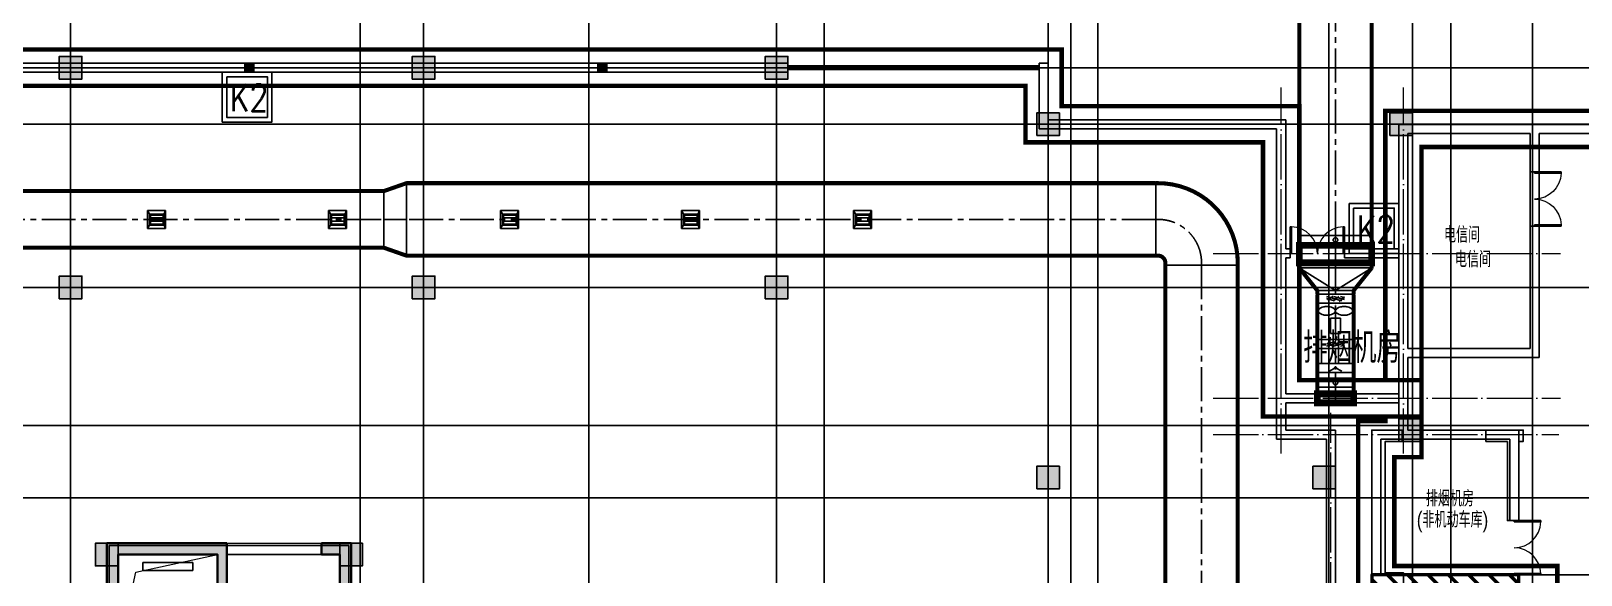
# Model space of a CAD drawing. Extents: x 369444 to 684549, y -549309 to 575337.
# Drawn here: x 544050 to 578299, y 223457 to 235466 of the extents above; entities that cross this region are included whole.
import ezdxf

# ---------------------------------------------------------------- set-up
doc = ezdxf.new("R2010")
doc.units = 0
doc.header["$LTSCALE"] = 1000
doc.header["$MEASUREMENT"] = 0
for name, pattern in [('CENTER2', [1.125, 0.75, -0.125, 0.125, -0.125]), ('DASH', [0.35, 0.25, -0.1]), ('DOTE', [2.42, 2, -0.2, 0.02, -0.2])]:
    doc.linetypes.add(name, pattern=pattern)
for name, color, linetype in [('COLUMN', 9, 'Continuous'), ('DOTE', 1, 'Continuous'), ('DUCT-排烟中心线', 5, 'CENTER2'), ('DUCT-排烟法兰', 4, 'Continuous'), ('DUCT-排烟管', 2, 'Continuous'), ('DUCT-排烟管端线', 4, 'Continuous'), ('DUCT-排烟阀门', 7, 'Continuous'), ('EVTR', 2, 'Continuous'), ('PKPM_WPJ', 7, 'Continuous'), ('WALL', 9, 'Continuous'), ('WINDOW', 4, 'Continuous'), ('主楼', 117, 'Continuous'), ('图层2', 7, 'Continuous'), ('填充', 8, 'Continuous'), ('房间名称', 72, 'Continuous'), ('构造柱', 6, 'Continuous'), ('砼墙', 151, 'Continuous'), ('车库集水坑', 60, 'Continuous'), ('防火分区线', 7, 'Continuous'), ('颜洞口', 1, 'Continuous'), ('风管标注', 3, 'Continuous')]:
    doc.layers.add(name, color=color, linetype=linetype)
for name, color, linetype, lineweight in [('DOTE2', 122, 'DOTE', 9), ('TEXT', 7, 'Continuous', 13), ('洞口边线', 9, 'Continuous', 18), ('门虚线', 2, 'Continuous', 18)]:
    doc.layers.add(name, color=color, linetype=linetype, lineweight=lineweight)
doc.layers.add('FH-全面积', color=1, linetype='Continuous', lineweight=50, plot=False)
doc.styles.add('_HZTXT', font='txt.shx', dxfattribs={"width": 0.8, "bigfont": 'HZTXT.shx'})
doc.styles.add('HNSJY', font='hnsjy-07.shx', dxfattribs={"width": 0.8, "bigfont": 'hnsjy-hz.shx'})

# ---------------------------------------------------------------- blocks, each defined once
blk = doc.blocks.new('A$C47E9097D')
at = {"layer": '构造柱'}
for points in [[(168450, -235749), (168250, -235749), (168250, -235949), (168450, -235949)], [(176250, -235749), (176050, -235749), (176050, -235949), (176250, -235949)]]:
    blk.add_hatch(color=256, dxfattribs=at).paths.add_polyline_path(points)
for points in [[(168250, -235749), (168450, -235749), (168450, -235949), (168250, -235949)], [(176050, -235749), (176250, -235749), (176250, -235949), (176050, -235949)]]:
    blk.add_lwpolyline(points, close=True, dxfattribs=at)
blk = doc.blocks.new('561h56dgfghf')
at = {"layer": '填充'}
h = blk.add_hatch(color=0, dxfattribs=at)
h.dxf.hatch_style = 1
h.paths.add_polyline_path([(-2797395, 482826), (-2794745, 482826), (-2794745, 482576), (-2794745, 480176), (-2795345, 480176), (-2795345, 480376), (-2794945, 480376), (-2794945, 482576), (-2797145, 482576), (-2797145, 480376), (-2796745, 480376), (-2796745, 480176), (-2797395, 480176)])
h = blk.add_hatch(color=0, dxfattribs=at)
h.dxf.hatch_style = 1
h.paths.add_polyline_path([(-2792245, 482576), (-2792647, 482576), (-2792647, 482826), (-2791995, 482826), (-2791995, 479176), (-2792245, 479176)])
at = {"layer": '砼墙', "color": 0, "lineweight": 35, "ltscale": 1}
for points in [[(-2797395, 482826), (-2794745, 482826), (-2794745, 482576), (-2794745, 480176), (-2795345, 480176), (-2795345, 480376), (-2794945, 480376), (-2794945, 482576), (-2797145, 482576), (-2797145, 480376), (-2796745, 480376), (-2796745, 480176), (-2797395, 480176)], [(-2792245, 482576), (-2792647, 482576), (-2792647, 482826), (-2791995, 482826), (-2791995, 479176), (-2792245, 479176)]]:
    blk.add_lwpolyline(points, close=True, dxfattribs=at)
blk = doc.blocks.new('A$C3B385720')
at = {"layer": '填充'}
h = blk.add_hatch(color=256, dxfattribs=at)
h.dxf.hatch_style = 1
h.paths.add_polyline_path([(15500, -550), (15500, -300), (15500, -50), (15000, -50), (15000, -550), (15250, -550)])
h = blk.add_hatch(color=256, dxfattribs=at)
h.dxf.hatch_style = 1
h.paths.add_polyline_path([(20900, -550), (20900, -50), (20400, -50), (20400, -300), (20400, -550), (20650, -550)])
at = {"layer": '主楼', "color": 6}
for points in [[(15500, -550), (15500, -300), (15500, -50), (15000, -50), (15000, -550), (15250, -550)], [(20900, -550), (20900, -50), (20400, -50), (20400, -300), (20400, -550), (20650, -550)]]:
    blk.add_lwpolyline(points, close=True, dxfattribs=at)
blk = doc.blocks.new('$DorLib2D$00000213')
at = {"color": 0, "linetype": 'DASH', "const_width": 0.02}
blk.add_lwpolyline([(0.5, 0), (-0.5, 0)], dxfattribs=at)
blk = doc.blocks.new('$DorLib2D$00000002')
for p, q in [((-0.5, 0), (-0.5, 0.4875)), ((-0.475, 0.4875), (-0.5, 0.4875)), ((-0.475, 0), (-0.475, 0.4875)), ((0.475, 0), (0.475, 0.4875)), ((0.475, 0.4875), (0.5, 0.4875)), ((0.5, 0), (0.5, 0.4875)), ((-0.5, 0), (-0.475, 0)), ((0.5, 0), (0.475, 0))]:
    blk.add_line(p, q)
at = {"lineweight": 13}
for centre, start, end in [((-0.4875, 0), 0, 88.53072), ((0.4875, 0), 91.46928, 180)]:
    blk.add_arc(centre, 0.4875, start, end, dxfattribs=at)
blk = doc.blocks.new('column500')
h = blk.add_hatch(color=0)
h.dxf.hatch_style = 1
h.paths.add_polyline_path([(-216381, -381440), (-215881, -381440), (-215881, -380940), (-216381, -380940)])
at = {"color": 0}
blk.add_lwpolyline([(-216381, -381440), (-215881, -381440), (-215881, -380940), (-216381, -380940)], close=True, dxfattribs=at)
blk = doc.blocks.new('N-风管')
at = {"color": 0}
for p, q in [((38489382581.045311, 3905325980.36868, 2600), (38489382629.045311, 3905325891.479791, 2600)), ((38489382981.045311, 3905325980.36868, 2600), (38489382581.045311, 3905325980.36868, 2600)), ((38489382581.045311, 3905325980.36868, 2600), (38489382581.045311, 3905325580.36868, 2600)), ((38489382941.045311, 3905325817.405717, 2600), (38489382629.045311, 3905325817.405717, 2600)), ((38489382941.045311, 3905325891.479791, 2600), (38489382981.045311, 3905325980.36868, 2600)), ((38489382981.045311, 3905325580.36868, 2600), (38489382981.045311, 3905325980.36868, 2600)), ((38489386581.045311, 3905325980.36868, 2600), (38489386629.045311, 3905325891.479791, 2600)), ((38489386981.045311, 3905325980.36868, 2600), (38489386581.045311, 3905325980.36868, 2600)), ((38489386581.045311, 3905325980.36868, 2600), (38489386581.045311, 3905325580.36868, 2600)), ((38489386941.045311, 3905325817.405717, 2600), (38489386629.045311, 3905325817.405717, 2600)), ((38489386941.045311, 3905325891.479791, 2600), (38489386981.045311, 3905325980.36868, 2600)), ((38489386981.045311, 3905325580.36868, 2600), (38489386981.045311, 3905325980.36868, 2600)), ((38489390381.045311, 3905325980.36868, 2600), (38489390429.045311, 3905325891.479791, 2600)), ((38489390781.045311, 3905325980.36868, 2600), (38489390381.045311, 3905325980.36868, 2600)), ((38489390381.045311, 3905325980.36868, 2600), (38489390381.045311, 3905325580.36868, 2600)), ((38489390741.045311, 3905325817.405717, 2600), (38489390429.045311, 3905325817.405717, 2600)), ((38489390741.045311, 3905325891.479791, 2600), (38489390781.045311, 3905325980.36868, 2600)), ((38489390781.045311, 3905325580.36868, 2600), (38489390781.045311, 3905325980.36868, 2600)), ((38489394381.045311, 3905325980.36868, 2600), (38489394429.045311, 3905325891.479791, 2600)), ((38489394781.045311, 3905325980.36868, 2600), (38489394381.045311, 3905325980.36868, 2600)), ((38489394381.045311, 3905325980.36868, 2600), (38489394381.045311, 3905325580.36868, 2600)), ((38489394741.045311, 3905325817.405717, 2600), (38489394429.045311, 3905325817.405717, 2600)), ((38489394741.045311, 3905325891.479791, 2600), (38489394781.045311, 3905325980.36868, 2600)), ((38489394781.045311, 3905325580.36868, 2600), (38489394781.045311, 3905325980.36868, 2600)), ((38489398181.045311, 3905325980.36868, 2600), (38489398229.045311, 3905325891.479791, 2600)), ((38489398581.045311, 3905325980.36868, 2600), (38489398181.045311, 3905325980.36868, 2600)), ((38489398181.045311, 3905325980.36868, 2600), (38489398181.045311, 3905325580.36868, 2600)), ((38489398541.045311, 3905325817.405717, 2600), (38489398229.045311, 3905325817.405717, 2600)), ((38489398541.045311, 3905325891.479791, 2600), (38489398581.045311, 3905325980.36868, 2600)), ((38489398581.045311, 3905325580.36868, 2600), (38489398581.045311, 3905325980.36868, 2600)), ((38489382581.045311, 3905325580.36868, 2600), (38489382629.045311, 3905325669.257569, 2600)), ((38489382941.045311, 3905325743.331643, 2600), (38489382629.045311, 3905325743.331643, 2600)), ((38489382981.045311, 3905325580.36868, 2600), (38489382941.045311, 3905325669.257569, 2600)), ((38489386581.045311, 3905325580.36868, 2600), (38489386629.045311, 3905325669.257569, 2600)), ((38489386941.045311, 3905325743.331643, 2600), (38489386629.045311, 3905325743.331643, 2600)), ((38489386981.045311, 3905325580.36868, 2600), (38489386941.045311, 3905325669.257569, 2600)), ((38489390381.045311, 3905325580.36868, 2600), (38489390429.045311, 3905325669.257569, 2600)), ((38489390741.045311, 3905325743.331643, 2600), (38489390429.045311, 3905325743.331643, 2600)), ((38489390781.045311, 3905325580.36868, 2600), (38489390741.045311, 3905325669.257569, 2600)), ((38489394381.045311, 3905325580.36868, 2600), (38489394429.045311, 3905325669.257569, 2600)), ((38489394741.045311, 3905325743.331643, 2600), (38489394429.045311, 3905325743.331643, 2600)), ((38489394781.045311, 3905325580.36868, 2600), (38489394741.045311, 3905325669.257569, 2600)), ((38489398181.045311, 3905325580.36868, 2600), (38489398229.045311, 3905325669.257569, 2600)), ((38489398541.045311, 3905325743.331643, 2600), (38489398229.045311, 3905325743.331643, 2600)), ((38489398581.045311, 3905325580.36868, 2600), (38489398541.045311, 3905325669.257569, 2600)), ((38489408430.671593, 3905323929.918392, 3000.000008), (38489408430.671593, 3905323129.918392, 3000.000008)), ((38489409230.671593, 3905323929.918392, 3000.000008), (38489408430.671593, 3905323929.918392, 3000.000008)), ((38489408830.671593, 3905323600.282568, 3000.000008), (38489408830.671593, 3905323760.714075, 3000.000008)), ((38489409230.671593, 3905323129.918392, 3000.000008), (38489409230.671593, 3905323929.918392, 3000.000008)), ((38489408722.927841, 3905323600.282568, 3000.000008), (38489408722.927841, 3905323258.334385, 3000.000008)), ((38489408938.415337, 3905323600.282568, 3000.000008), (38489408722.927841, 3905323600.282568, 3000.000008)), ((38489408938.415337, 3905323258.334385, 3000.000008), (38489408938.415337, 3905323600.282568, 3000.000008)), ((38489408430.671593, 3905323129.918392, 3000.000008), (38489409230.671593, 3905323129.918392, 3000.000008)), ((38489408722.927841, 3905323258.334385, 3000.000008), (38489408938.415337, 3905323258.334385, 3000.000008))]:
    blk.add_line(p, q, dxfattribs=at)
at = {"color": 0, "lineweight": 40}
for p, q in [((38489382629.045311, 3905325891.479791, 2600), (38489382629.045311, 3905325669.257569, 2600)), ((38489382629.045311, 3905325891.479791, 2600), (38489382941.045311, 3905325891.479791, 2600)), ((38489382941.045311, 3905325669.257569, 2600), (38489382941.045311, 3905325891.479791, 2600)), ((38489386629.045311, 3905325891.479791, 2600), (38489386629.045311, 3905325669.257569, 2600)), ((38489386629.045311, 3905325891.479791, 2600), (38489386941.045311, 3905325891.479791, 2600)), ((38489386941.045311, 3905325669.257569, 2600), (38489386941.045311, 3905325891.479791, 2600)), ((38489390429.045311, 3905325891.479791, 2600), (38489390429.045311, 3905325669.257569, 2600)), ((38489390429.045311, 3905325891.479791, 2600), (38489390741.045311, 3905325891.479791, 2600)), ((38489390741.045311, 3905325669.257569, 2600), (38489390741.045311, 3905325891.479791, 2600)), ((38489394429.045311, 3905325891.479791, 2600), (38489394429.045311, 3905325669.257569, 2600)), ((38489394429.045311, 3905325891.479791, 2600), (38489394741.045311, 3905325891.479791, 2600)), ((38489394741.045311, 3905325669.257569, 2600), (38489394741.045311, 3905325891.479791, 2600)), ((38489398229.045311, 3905325891.479791, 2600), (38489398229.045311, 3905325669.257569, 2600)), ((38489398229.045311, 3905325891.479791, 2600), (38489398541.045311, 3905325891.479791, 2600)), ((38489398541.045311, 3905325669.257569, 2600), (38489398541.045311, 3905325891.479791, 2600)), ((38489382629.045311, 3905325669.257569, 2600), (38489382941.045311, 3905325669.257569, 2600)), ((38489386629.045311, 3905325669.257569, 2600), (38489386941.045311, 3905325669.257569, 2600)), ((38489390429.045311, 3905325669.257569, 2600), (38489390741.045311, 3905325669.257569, 2600)), ((38489394429.045311, 3905325669.257569, 2600), (38489394741.045311, 3905325669.257569, 2600)), ((38489398229.045311, 3905325669.257569, 2600), (38489398541.045311, 3905325669.257569, 2600))]:
    blk.add_line(p, q, dxfattribs=at)
at = {"color": 0, "linetype": 'Continuous'}
for p, q in [((38489382981.045311, 3905325580.36868, 2600), (38489382581.045311, 3905325580.36868, 2600)), ((38489386981.045311, 3905325580.36868, 2600), (38489386581.045311, 3905325580.36868, 2600)), ((38489390781.045311, 3905325580.36868, 2600), (38489390381.045311, 3905325580.36868, 2600)), ((38489394781.045311, 3905325580.36868, 2600), (38489394381.045311, 3905325580.36868, 2600)), ((38489398581.045311, 3905325580.36868, 2600), (38489398181.045311, 3905325580.36868, 2600))]:
    blk.add_line(p, q, dxfattribs=at)
at = {"color": 0}
for centre, major_axis, ratio, start_param, end_param in [((38489408502.286148, 3905323760.714075, 3000.000008), (-47.771673, 20.173988), 0.9999999667, -0.2842753741, 0.3995817051), ((38489408502.286148, 3905323760.714075, 3000.000008), (50.145075, 13.213402), 0.999999968, 2.8839457445, 3.5678028155), ((38489408567.689331, 3905323707.406506, 3000.000008), (-103.797526, 88.234787), 0.9999998646, -0.3960780331, 0.0206755078), ((38489408567.689331, 3905323814.021645, 3000.000008), (98.876179, 93.716623), 0.9999998411, 3.0668351413, 3.4835886948), ((38489408611.31881, 3905323621.555447, 3000.000008), (-72.911688, 220.807289), 0.9999996892, -0.1114584501, 0.1512533243), ((38489408640.053192, 3905323485.052105, 3000.000008), (-10.42252, 371.882687), 0.9999999191, -0.0280190341, 0.1794550407), ((38489408640.053192, 3905323485.052105, 3000.000008), (-371.160887, 25.396662), 0.9999998827, 4.5732333702, 4.7807074245), ((38489408668.787582, 3905323621.555447, 3000.000008), (-217.804069, 81.445655), 0.9999996747, 4.600044291, 4.8627559003), ((38489408712.417053, 3905323707.406506, 3000.000008), (-102.717209, 89.490141), 0.9999998291, 4.5421396072, 4.9588929783), ((38489408712.417053, 3905323814.021645, 3000.000008), (99.639258, 92.904939), 0.9999998553, 4.4321378431, 4.8488912267), ((38489408777.820236, 3905323760.714075, 3000.000008), (7.468083, 51.316176), 0.999999932, -1.4262801091, -0.7424229821), ((38489408777.820236, 3905323760.714075, 3000.000008), (-4.752596, 51.638502), 0.9999999384, 3.9367545198, 4.6206116387), ((38489408883.522942, 3905323760.714075, 3000.000008), (-7.468083, 51.316176), 0.999999932, 0.742422983, 1.42628011), ((38489408883.522942, 3905323760.714075, 3000.000008), (4.752596, 51.638502), 0.9999999384, 1.6625736693, 2.3464307882), ((38489408948.926132, 3905323707.406506, 3000.000008), (102.717208, 89.490141), 0.9999998291, 1.3242923283, 1.7410456994), ((38489408948.926132, 3905323814.021645, 3000.000008), (-99.639258, 92.904939), 0.9999998553, 1.4342940806, 1.8510474643), ((38489408992.555603, 3905323621.555447, 3000.000008), (217.804069, 81.445655), 0.9999996747, 1.4204294068, 1.6831410161), ((38489409021.289993, 3905323485.052105, 3000.000008), (371.160887, 25.396662), 0.9999998827, 1.502477883, 1.7099519372), ((38489409021.289993, 3905323485.052105, 3000.000008), (10.422521, 371.882687), 0.9999999191, -0.1794550402, 0.0280190345), ((38489409050.024384, 3905323621.555447, 3000.000008), (72.911688, 220.807289), 0.9999996892, -0.1512533241, 0.1114584502), ((38489409093.653847, 3905323707.406506, 3000.000008), (103.797526, 88.234787), 0.9999998646, -0.0206755088, 0.3960780322), ((38489409093.653847, 3905323814.021645, 3000.000008), (-98.876179, 93.716623), 0.9999998411, 2.7995966126, 3.2163501662), ((38489409159.057037, 3905323760.714075, 3000.000008), (47.771673, 20.173988), 0.9999999667, -0.3995817056, 0.2842753735), ((38489409159.057037, 3905323760.714075, 3000.000008), (-50.145075, 13.213402), 0.999999968, 2.7153824924, 3.3992395635), ((38489408611.31881, 3905323899.872703, 3000.000008), (75.910463, 219.794392), 0.9999996309, 3.0039512987, 3.2666630878), ((38489408640.053192, 3905324036.376046, 3000.000008), (10.422521, 371.882687), 0.9999999191, 2.9621376134, 3.1696116881), ((38489408640.053192, 3905324036.376046, 3000.000008), (371.160887, 25.396662), 0.9999998827, 4.6440705366, 4.8515445908), ((38489408668.787582, 3905323899.872703, 3000.000008), (218.632186, 79.195759), 0.9999997334, 4.5723322481, 4.8350438722), ((38489408992.555603, 3905323899.872703, 3000.000008), (-218.632186, 79.195759), 0.9999997334, 1.4481414351, 1.7108530592), ((38489409021.289993, 3905324036.376046, 3000.000008), (-371.160887, 25.396662), 0.9999998827, 1.4316407166, 1.6391147709), ((38489409021.289993, 3905324036.376046, 3000.000008), (-10.42252, 371.882687), 0.9999999191, 3.1135736195, 3.3210476943), ((38489409050.024384, 3905323899.872703, 3000.000008), (-75.910463, 219.794392), 0.9999996309, 3.0165222196, 3.2792340087)]:
    blk.add_ellipse(centre, major_axis=major_axis, ratio=ratio, start_param=start_param, end_param=end_param, dxfattribs=at)
for p in [(38489408830.671593, 3905323929.918392, 3000.000008), (38489408830.671593, 3905323129.918392, 3000.000008)]:
    blk.add_point(p, dxfattribs=at)
at = {"layer": 'DUCT-排烟中心线', "color": 0}
for p, q in [((38489408830.671593, 3905325426.735081), (38489408830.392723, 3905340805.268896)), ((38489376867.368797, 3905325780.36868), (38489387802.366913, 3905325780.368667)), ((38489388302.566902, 3905325780.36868), (38489387802.566902, 3905325780.368667)), ((38489404861.027252, 3905325780.368939), (38489388302.766907, 3905325780.36868)), ((38489404911.127251, 3905325780.368933), (38489404861.127251, 3905325780.368932)), ((38489408830.671593, 3905324708.848047), (38489408830.671593, 3905325226.335081)), ((38489405871.127274, 3905324770.368932), (38489405871.127274, 3905324820.368932)), ((38489405871.127274, 3905324770.168932), (38489405871.127274, 3905316777.498151)), ((38489408830.671593, 3905324208.648047), (38489408830.671593, 3905324708.648047)), ((38489408830.671593, 3905324130.118393), (38489408830.671593, 3905324208.448047)), ((38489408830.671593, 3905323130.118392), (38489408830.671593, 3905323929.718392)), ((38489408830.671593, 3905323130.118392), (38489408830.671593, 3905323929.718392)), ((38489408830.671593, 3905322601.913158), (38489408830.671593, 3905322929.718392)), ((38489408830.671593, 3905322278.510999), (38489408830.671593, 3905322401.513159)), ((38489408830.671593, 3905322278.510999), (38489408830.671593, 3905322401.513158)), ((38489408830.671593, 3905321730.369664), (38489408830.671593, 3905322078.110999))]:
    blk.add_line(p, q, dxfattribs=at)
blk.add_arc((38489404911.127258, 3905324820.368924), 960.000008, 0.0000004838, 90.0000004536, dxfattribs=at)
at = {"layer": 'DUCT-排烟法兰', "color": 0}
for p, q in [((38489388302.666908, 3905326620.36868), (38489388302.666908, 3905324940.36868)), ((38489404861.027252, 3905326620.368932), (38489404861.027252, 3905324940.368932)), ((38489387802.466904, 3905325125.368667), (38489387802.466904, 3905326435.368667)), ((38489409670.671593, 3905325426.635081), (38489407990.671593, 3905325426.635081)), ((38489409670.671593, 3905325226.435081), (38489407990.671593, 3905325226.435081)), ((38489405031.127274, 3905324770.268932), (38489406711.127274, 3905324770.268932)), ((38489409670.671593, 3905324708.748047), (38489407990.671593, 3905324708.748047)), ((38489409260.671593, 3905324208.548047), (38489408400.671593, 3905324208.548047)), ((38489409260.671593, 3905324130.018393), (38489408400.671593, 3905324130.018393)), ((38489409260.671593, 3905324130.018393), (38489408400.671593, 3905324130.018393)), ((38489409260.671593, 3905324130.018392), (38489408400.671593, 3905324130.018392)), ((38489409260.671593, 3905323929.818392), (38489408400.671593, 3905323929.818392)), ((38489409260.671593, 3905323929.818392), (38489408400.671593, 3905323929.818392)), ((38489409260.671593, 3905323929.818392), (38489408400.671593, 3905323929.818392)), ((38489409260.671593, 3905323130.018393), (38489408400.671593, 3905323130.018393)), ((38489409260.671593, 3905323130.018392), (38489408400.671593, 3905323130.018392)), ((38489409260.671593, 3905323129.818392), (38489408400.671593, 3905323129.818392)), ((38489409260.671593, 3905322929.818392), (38489408400.671593, 3905322929.818392)), ((38489409260.671593, 3905322929.818392), (38489408400.671593, 3905322929.818392)), ((38489409260.671593, 3905322601.813159), (38489408400.671593, 3905322601.813159)), ((38489409260.671593, 3905322601.813159), (38489408400.671593, 3905322601.813159)), ((38489409260.671593, 3905322401.613159), (38489408400.671593, 3905322401.613159)), ((38489409260.671593, 3905322401.613158), (38489408400.671593, 3905322401.613158)), ((38489409260.671593, 3905322401.613158), (38489408400.671593, 3905322401.613158)), ((38489409260.671593, 3905322278.410999), (38489408400.671593, 3905322278.410999)), ((38489409260.671593, 3905322278.410999), (38489408400.671593, 3905322278.410999)), ((38489409260.671593, 3905322278.410999), (38489408400.671593, 3905322278.410999)), ((38489409260.671593, 3905322078.210999), (38489408400.671593, 3905322078.210999)), ((38489409260.671593, 3905322078.210999), (38489408400.671593, 3905322078.210999)), ((38489409260.671593, 3905322078.210999), (38489408400.671593, 3905322078.210999))]:
    blk.add_line(p, q, dxfattribs=at)
at = {"layer": 'DUCT-排烟管', "color": 0}
for q in [(38489408030.671593, 3905324708.648047), (38489409630.671593, 3905324708.648047)]:
    blk.add_line((38489408830.671593, 3905324208.648047), q, dxfattribs=at)
at = {"layer": 'DUCT-排烟管', "color": 0, "const_width": 90}
for points in [[(38489408030.392723, 3905340805.254389), (38489408030.671593, 3905325426.720574)], [(38489409630.671593, 3905325426.749588), (38489409630.392723, 3905340805.283402)], [(38489388302.566879, 3905326580.36868), (38489387802.566887, 3905326405.368667)], [(38489404861.027237, 3905326580.368939), (38489388302.766891, 3905326580.36868)], [(38489404911.127243, 3905326580.368933), (38489404861.127243, 3905326580.368932)], [(38489387802.366913, 3905326405.368667), (38489376867.368797, 3905326405.36868)], [(38489408030.671593, 3905325226.535081), (38489408030.671593, 3905325426.535081)], [(38489409630.671593, 3905325426.535081), (38489409630.671593, 3905325226.535081)], [(38489376867.368797, 3905325155.36868), (38489387802.366913, 3905325155.368667)], [(38489388302.566933, 3905324980.36868), (38489387802.566917, 3905325155.368667)], [(38489408030.671593, 3905325226.335081), (38489408030.671593, 3905324708.848047)], [(38489409630.671593, 3905324708.848047), (38489409630.671593, 3905325226.335081)], [(38489388302.766922, 3905324980.36868), (38489404861.027267, 3905324980.368939)], [(38489404861.127274, 3905324980.368932), (38489404911.127274, 3905324980.368933)], [(38489405071.127274, 3905324820.368932), (38489405071.127274, 3905324770.368932)], [(38489405071.127274, 3905324770.168932), (38489405071.127274, 3905316777.498151)], [(38489406671.127274, 3905324770.368932), (38489406671.127274, 3905324820.368932)], [(38489406671.127274, 3905316777.498151), (38489406671.127274, 3905324770.168932)], [(38489408430.671593, 3905324208.648047), (38489408030.671593, 3905324708.648047)], [(38489409230.671593, 3905324208.648047), (38489409630.671593, 3905324708.648047)], [(38489408430.671593, 3905324208.448047), (38489408430.671593, 3905324130.118393)], [(38489408430.671593, 3905323929.918392), (38489408430.671593, 3905324129.918392)], [(38489409230.671593, 3905324130.118393), (38489409230.671593, 3905324208.448047)], [(38489409230.671593, 3905324129.918392), (38489409230.671593, 3905323929.918392)], [(38489408430.671593, 3905323929.718392), (38489408430.671593, 3905323130.118392)], [(38489408430.671593, 3905323929.718392), (38489408430.671593, 3905323130.118392)], [(38489409230.671593, 3905323130.118392), (38489409230.671593, 3905323929.718392)], [(38489409230.671593, 3905323130.118392), (38489409230.671593, 3905323929.718392)], [(38489408430.671593, 3905322929.918392), (38489408430.671593, 3905323129.918392)], [(38489409230.671593, 3905323129.918392), (38489409230.671593, 3905322929.918392)], [(38489408430.671593, 3905322929.718392), (38489408430.671593, 3905322601.913158)], [(38489409230.671593, 3905322601.913158), (38489409230.671593, 3905322929.718392)], [(38489408430.671593, 3905322401.713159), (38489408430.671593, 3905322601.713159)], [(38489408430.671593, 3905322401.513159), (38489408430.671593, 3905322278.510999)], [(38489408430.671593, 3905322401.513158), (38489408430.671593, 3905322278.510999)], [(38489409230.671593, 3905322601.713159), (38489409230.671593, 3905322401.713159)], [(38489409230.671593, 3905322278.510999), (38489409230.671593, 3905322401.513159)], [(38489409230.671593, 3905322278.510999), (38489409230.671593, 3905322401.513158)], [(38489408430.671593, 3905322078.310999), (38489408430.671593, 3905322278.310999)], [(38489408430.671593, 3905322078.110999), (38489408430.671593, 3905321730.369664)], [(38489409230.671593, 3905322278.310999), (38489409230.671593, 3905322078.310999)], [(38489409230.671593, 3905321730.369664), (38489409230.671593, 3905322078.110999)]]:
    blk.add_lwpolyline(points, dxfattribs=at)
for points in [[(38489406671.127274, 3905324820.368932, 0.4142135692), (38489404911.127243, 3905326580.368927)], [(38489405071.127274, 3905324820.368932, 0.414213565), (38489404911.127274, 3905324980.368934)]]:
    blk.add_lwpolyline(points, format="xyb", dxfattribs=at)
at = {"layer": 'DUCT-排烟管端线', "color": 0}
for p, q in [((38489388302.566933, 3905324980.36868), (38489388302.566879, 3905326580.36868)), ((38489388302.766891, 3905326580.36868), (38489388302.766922, 3905324980.36868)), ((38489404861.027267, 3905324980.368939), (38489404861.027237, 3905326580.368939)), ((38489404861.127243, 3905326580.368932), (38489404861.127274, 3905324980.368932)), ((38489387802.366913, 3905325155.368667), (38489387802.366913, 3905326405.368667)), ((38489387802.566887, 3905326405.368667), (38489387802.566917, 3905325155.368667)), ((38489408030.671593, 3905325426.720574), (38489409630.671593, 3905325426.749588)), ((38489408030.671593, 3905325426.535081), (38489409630.671593, 3905325426.535081)), ((38489408030.671593, 3905325226.535081), (38489409630.671593, 3905325226.535081)), ((38489409630.671593, 3905325226.335081), (38489408030.671593, 3905325226.335081)), ((38489406671.127274, 3905324770.368932), (38489405071.127274, 3905324770.368932)), ((38489406671.127274, 3905324770.168932), (38489405071.127274, 3905324770.168932)), ((38489408030.671593, 3905324708.848047), (38489409630.671593, 3905324708.848047)), ((38489409630.671593, 3905324708.648047), (38489408030.671593, 3905324708.648047)), ((38489408430.671593, 3905324208.648047), (38489409230.671593, 3905324208.648047)), ((38489409230.671593, 3905324208.448047), (38489408430.671593, 3905324208.448047)), ((38489408430.671593, 3905324130.118393), (38489409230.671593, 3905324130.118393)), ((38489408430.671593, 3905324129.918392), (38489409230.671593, 3905324129.918392)), ((38489408430.671593, 3905323929.918392), (38489409230.671593, 3905323929.918392)), ((38489409230.671593, 3905323929.718392), (38489408430.671593, 3905323929.718392)), ((38489409230.671593, 3905323929.718392), (38489408430.671593, 3905323929.718392)), ((38489408430.671593, 3905323130.118392), (38489409230.671593, 3905323130.118392)), ((38489408430.671593, 3905323130.118392), (38489409230.671593, 3905323130.118392)), ((38489408430.671593, 3905323129.918392), (38489409230.671593, 3905323129.918392)), ((38489408430.671593, 3905322929.918392), (38489409230.671593, 3905322929.918392)), ((38489409230.671593, 3905322929.718392), (38489408430.671593, 3905322929.718392)), ((38489408430.671593, 3905322601.913158), (38489409230.671593, 3905322601.913158)), ((38489408430.671593, 3905322601.713159), (38489409230.671593, 3905322601.713159)), ((38489408430.671593, 3905322401.713159), (38489409230.671593, 3905322401.713159)), ((38489409230.671593, 3905322401.513159), (38489408430.671593, 3905322401.513159)), ((38489409230.671593, 3905322401.513158), (38489408430.671593, 3905322401.513158)), ((38489408430.671593, 3905322278.510999), (38489409230.671593, 3905322278.510999)), ((38489408430.671593, 3905322278.510999), (38489409230.671593, 3905322278.510999)), ((38489408430.671593, 3905322278.310999), (38489409230.671593, 3905322278.310999)), ((38489408430.671593, 3905322078.310999), (38489409230.671593, 3905322078.310999)), ((38489409230.671593, 3905322078.110999), (38489408430.671593, 3905322078.110999)), ((38489408430.671593, 3905321730.369664), (38489409230.671593, 3905321730.369664))]:
    blk.add_line(p, q, dxfattribs=at)
at = {"layer": 'DUCT-排烟阀门', "color": 0}
for p, q in [((38489408781.557228, 3905325335.904147), (38489408780.770264, 3905325329.674607)), ((38489408780.770264, 3905325329.674607), (38489408780.770264, 3905325323.395555)), ((38489408780.770264, 3905325323.395555), (38489408781.557228, 3905325317.166015)), ((38489408783.118767, 3905325341.985931), (38489408781.557228, 3905325335.904147)), ((38489408781.557228, 3905325317.166015), (38489408783.118767, 3905325311.084231)), ((38489408785.430237, 3905325347.824046), (38489408783.118767, 3905325341.985931)), ((38489408783.118767, 3905325311.084231), (38489408785.430237, 3905325305.246117)), ((38489408788.4552, 3905325353.326421), (38489408785.430237, 3905325347.824046)), ((38489408785.430237, 3905325305.246117), (38489408788.4552, 3905325299.743742)), ((38489408792.145927, 3905325358.406281), (38489408788.4552, 3905325353.326421)), ((38489408788.4552, 3905325299.743742), (38489408792.145927, 3905325294.663882)), ((38489408796.444237, 3905325362.983512), (38489408792.145927, 3905325358.406281)), ((38489408792.145927, 3905325294.663882), (38489408796.444237, 3905325290.086649)), ((38489408801.282333, 3905325366.985931), (38489408796.444237, 3905325362.983512)), ((38489408796.444237, 3905325290.086649), (38489408801.282333, 3905325286.084231)), ((38489408806.583908, 3905325370.350415), (38489408801.282333, 3905325366.985931)), ((38489408801.282333, 3905325286.084231), (38489408806.583908, 3905325282.719747)), ((38489408812.265373, 3905325373.023905), (38489408806.583908, 3905325370.350415)), ((38489408806.583908, 3905325282.719747), (38489408812.265373, 3905325280.046257)), ((38489408818.237099, 3905325374.964239), (38489408812.265373, 3905325373.023905)), ((38489408812.265373, 3905325280.046257), (38489408818.237099, 3905325278.105923)), ((38489408824.40493, 3905325376.140816), (38489408818.237099, 3905325374.964239)), ((38489408818.237099, 3905325278.105923), (38489408824.40493, 3905325276.929346)), ((38489408830.671593, 3905325376.535081), (38489408824.40493, 3905325376.140816)), ((38489408824.40493, 3905325276.929346), (38489408830.671593, 3905325276.535081)), ((38489408830.671593, 3905325239.035081), (38489408830.671593, 3905325414.035081)), ((38489408836.938263, 3905325376.140816), (38489408830.671593, 3905325376.535081)), ((38489408830.671593, 3905325276.535081), (38489408836.938263, 3905325276.929346)), ((38489408843.106087, 3905325374.964239), (38489408836.938263, 3905325376.140816)), ((38489408836.938263, 3905325276.929346), (38489408843.106087, 3905325278.105923)), ((38489408849.07782, 3905325373.023905), (38489408843.106087, 3905325374.964239)), ((38489408843.106087, 3905325278.105923), (38489408849.07782, 3905325280.046257)), ((38489408854.759277, 3905325370.350415), (38489408849.07782, 3905325373.023905)), ((38489408849.07782, 3905325280.046257), (38489408854.759277, 3905325282.719747)), ((38489408860.060852, 3905325366.98593), (38489408854.759277, 3905325370.350415)), ((38489408854.759277, 3905325282.719747), (38489408860.060852, 3905325286.084231)), ((38489408864.898949, 3905325362.983512), (38489408860.060852, 3905325366.98593)), ((38489408860.060852, 3905325286.084231), (38489408864.898949, 3905325290.086649)), ((38489408869.197258, 3905325358.40628), (38489408864.898949, 3905325362.983512)), ((38489408864.898949, 3905325290.086649), (38489408869.197258, 3905325294.663881)), ((38489408872.887993, 3905325353.32642), (38489408869.197258, 3905325358.40628)), ((38489408869.197258, 3905325294.663881), (38489408872.887993, 3905325299.743741)), ((38489408875.912949, 3905325347.824045), (38489408872.887993, 3905325353.32642)), ((38489408872.887993, 3905325299.743741), (38489408875.912949, 3905325305.246116)), ((38489408878.224419, 3905325341.98593), (38489408875.912949, 3905325347.824045)), ((38489408875.912949, 3905325305.246116), (38489408878.224419, 3905325311.084231)), ((38489408879.785957, 3905325335.904147), (38489408878.224419, 3905325341.98593)), ((38489408878.224419, 3905325311.084231), (38489408879.785957, 3905325317.166015)), ((38489408880.572929, 3905325329.674607), (38489408879.785957, 3905325335.904147)), ((38489408879.785957, 3905325317.166015), (38489408880.572929, 3905325323.395555)), ((38489408880.572929, 3905325323.395555), (38489408880.572929, 3905325329.674607)), ((38489408969.842262, 3905323979.918392), (38489408630.671593, 3905324077.828532)), ((38489408775.475609, 3905324088.043397), (38489408660.005547, 3905323988.043397)), ((38489409030.671593, 3905324008.5465), (38489408783.432114, 3905324079.918392)), ((38489408904.972977, 3905324079.918392), (38489408789.502922, 3905323979.918392)), ((38489409027.510101, 3905324068.311241), (38489408912.040047, 3905323968.311241)), ((38489409030.671593, 3905324054.734521), (38489408943.432114, 3905324079.918392)), ((38489408809.842262, 3905323979.918392), (38489408630.671593, 3905324031.640511)), ((38489408969.842262, 3905323079.918392), (38489408630.671593, 3905322982.008253)), ((38489408809.842262, 3905323079.918392), (38489408630.671593, 3905323028.196274)), ((38489408775.475609, 3905322971.793387), (38489408660.005547, 3905323071.793387)), ((38489409030.671593, 3905323051.290285), (38489408783.432114, 3905322979.918392)), ((38489408904.972977, 3905322979.918392), (38489408789.502922, 3905323079.918392)), ((38489409027.510101, 3905322991.525543), (38489408912.040047, 3905323091.525543)), ((38489409030.671593, 3905323005.102263), (38489408943.432114, 3905322979.918392)), ((38489408690.671593, 3905322431.713159), (38489408830.671593, 3905322501.713159)), ((38489408808.607887, 3905322503.757645), (38489408809.359253, 3905322507.777028)), ((38489408808.607887, 3905322499.66864), (38489408808.607887, 3905322503.757645)), ((38489408809.359253, 3905322495.649259), (38489408808.607887, 3905322499.66864)), ((38489408809.359253, 3905322507.777028), (38489408810.836372, 3905322511.589913)), ((38489408810.836372, 3905322491.836376), (38489408809.359253, 3905322495.649259)), ((38489408810.836372, 3905322511.589913), (38489408812.988953, 3905322515.066457)), ((38489408812.988953, 3905322488.359835), (38489408810.836372, 3905322491.836376)), ((38489408812.988953, 3905322515.066457), (38489408815.743698, 3905322518.08827)), ((38489408815.743698, 3905322485.338026), (38489408812.988953, 3905322488.359835)), ((38489408815.665443, 3905322501.713151), (38489408815.953773, 3905322504.640708)), ((38489408815.953773, 3905322498.785595), (38489408815.665443, 3905322501.713151)), ((38489408815.743698, 3905322518.08827), (38489408819.00679, 3905322520.552448)), ((38489408819.00679, 3905322482.873852), (38489408815.743698, 3905322485.338026)), ((38489408815.953773, 3905322504.640708), (38489408816.807709, 3905322507.45576)), ((38489408816.807709, 3905322495.970543), (38489408815.953773, 3905322498.785595)), ((38489408816.807709, 3905322507.45576), (38489408818.194427, 3905322510.050128)), ((38489408818.194427, 3905322493.376177), (38489408816.807709, 3905322495.970543)), ((38489408818.194427, 3905322510.050128), (38489408820.060638, 3905322512.324111)), ((38489408820.060638, 3905322491.102196), (38489408818.194427, 3905322493.376177)), ((38489408819.00679, 3905322520.552448), (38489408822.667122, 3905322522.375078)), ((38489408822.667122, 3905322481.051228), (38489408819.00679, 3905322482.873852)), ((38489408819.951462, 3905322501.202498), (38489408820.048553, 3905322503.240524)), ((38489408820.241837, 3905322499.182929), (38489408819.951462, 3905322501.202498)), ((38489408820.048553, 3905322503.240524), (38489408820.529572, 3905322505.223347)), ((38489408820.060638, 3905322512.324111), (38489408822.334618, 3905322514.19032)), ((38489408822.334618, 3905322489.235989), (38489408820.060638, 3905322491.102196)), ((38489408820.909157, 3905322497.254809), (38489408820.241837, 3905322499.182929)), ((38489408820.529572, 3905322505.223347), (38489408821.377159, 3905322507.079303)), ((38489408821.929329, 3905322495.487825), (38489408820.909157, 3905322497.254809)), ((38489408821.377159, 3905322507.079303), (38489408822.560677, 3905322508.741312)), ((38489408823.265457, 3905322493.945841), (38489408821.929329, 3905322495.487825)), ((38489408822.334618, 3905322514.19032), (38489408824.928993, 3905322515.57704)), ((38489408824.928993, 3905322487.849272), (38489408822.334618, 3905322489.235989)), ((38489408822.560677, 3905322508.741312), (38489408824.037338, 3905322510.149305)), ((38489408822.667122, 3905322522.375078), (38489408826.600029, 3905322523.49409)), ((38489408826.600029, 3905322479.932222), (38489408822.667122, 3905322481.051228)), ((38489408824.869278, 3905322492.684588), (38489408823.265457, 3905322493.945841)), ((38489408824.037338, 3905322510.149305), (38489408825.753777, 3905322511.252394)), ((38489408826.682808, 3905322491.749651), (38489408824.869278, 3905322492.684588)), ((38489408824.928993, 3905322515.57704), (38489408827.744034, 3905322516.430978)), ((38489408827.744034, 3905322486.995337), (38489408824.928993, 3905322487.849272)), ((38489408825.753777, 3905322511.252394), (38489408827.647957, 3905322512.01071)), ((38489408826.600029, 3905322523.49409), (38489408830.671593, 3905322523.871378)), ((38489408830.671593, 3905322479.554939), (38489408826.600029, 3905322479.932222)), ((38489408828.640503, 3905322491.174821), (38489408826.682808, 3905322491.749651)), ((38489408827.647957, 3905322512.01071), (38489408829.651421, 3905322512.396846)), ((38489408827.744034, 3905322516.430978), (38489408830.671593, 3905322516.719318)), ((38489408830.671593, 3905322486.706999), (38489408827.744034, 3905322486.995337)), ((38489408830.671593, 3905322490.980875), (38489408828.640503, 3905322491.174821)), ((38489408829.651421, 3905322512.396846), (38489408831.691757, 3905322512.396846)), ((38489408830.671593, 3905322523.871378), (38489408834.743156, 3905322523.494095)), ((38489408830.671593, 3905322516.719318), (38489408833.599152, 3905322516.430981)), ((38489408970.671593, 3905322431.713159), (38489408830.671593, 3905322501.713159)), ((38489408832.70269, 3905322491.17482), (38489408830.671593, 3905322490.980875)), ((38489408833.599152, 3905322486.995339), (38489408830.671593, 3905322486.706999)), ((38489408834.743156, 3905322479.932228), (38489408830.671593, 3905322479.554939)), ((38489408831.691757, 3905322512.396846), (38489408833.695229, 3905322512.010709)), ((38489408834.660378, 3905322491.74965), (38489408832.70269, 3905322491.17482)), ((38489408833.599152, 3905322516.430981), (38489408836.4142, 3905322515.577045)), ((38489408836.4142, 3905322487.849277), (38489408833.599152, 3905322486.995339)), ((38489408833.695229, 3905322512.010709), (38489408835.589409, 3905322511.252392)), ((38489408836.473907, 3905322492.684586), (38489408834.660378, 3905322491.74965)), ((38489408834.743156, 3905322523.494095), (38489408838.676064, 3905322522.375089)), ((38489408838.676064, 3905322481.051239), (38489408834.743156, 3905322479.932228)), ((38489408835.589409, 3905322511.252392), (38489408837.305847, 3905322510.149302)), ((38489408836.4142, 3905322515.577045), (38489408839.008568, 3905322514.190329)), ((38489408839.008568, 3905322489.235997), (38489408836.4142, 3905322487.849277)), ((38489408838.077721, 3905322493.945837), (38489408836.473907, 3905322492.684586)), ((38489408837.305847, 3905322510.149302), (38489408838.782509, 3905322508.741308)), ((38489408839.413857, 3905322495.487821), (38489408838.077721, 3905322493.945837)), ((38489408838.676064, 3905322522.375089), (38489408842.336403, 3905322520.552465)), ((38489408842.336403, 3905322482.873869), (38489408838.676064, 3905322481.051239)), ((38489408838.782509, 3905322508.741308), (38489408839.966026, 3905322507.079298)), ((38489408839.008568, 3905322514.190329), (38489408841.282547, 3905322512.324121)), ((38489408841.282547, 3905322491.102207), (38489408839.008568, 3905322489.235997)), ((38489408840.434021, 3905322497.254805), (38489408839.413857, 3905322495.487821)), ((38489408839.966026, 3905322507.079298), (38489408840.813606, 3905322505.223342)), ((38489408841.101349, 3905322499.182924), (38489408840.434021, 3905322497.254805)), ((38489408840.813606, 3905322505.223342), (38489408841.29464, 3905322503.24052)), ((38489408841.391724, 3905322501.202494), (38489408841.101349, 3905322499.182924)), ((38489408841.282547, 3905322512.324121), (38489408843.148758, 3905322510.05014)), ((38489408843.148758, 3905322493.376189), (38489408841.282547, 3905322491.102207)), ((38489408841.29464, 3905322503.24052), (38489408841.391724, 3905322501.202494)), ((38489408842.336403, 3905322520.552465), (38489408845.599487, 3905322518.088291)), ((38489408845.599487, 3905322485.338048), (38489408842.336403, 3905322482.873869)), ((38489408843.148758, 3905322510.05014), (38489408844.535477, 3905322507.455774)), ((38489408844.535477, 3905322495.970557), (38489408843.148758, 3905322493.376189)), ((38489408844.535477, 3905322507.455774), (38489408845.389412, 3905322504.640722)), ((38489408845.389412, 3905322498.785609), (38489408844.535477, 3905322495.970557)), ((38489408845.389412, 3905322504.640722), (38489408845.67775, 3905322501.713166)), ((38489408845.67775, 3905322501.713166), (38489408845.389412, 3905322498.785609)), ((38489408845.599487, 3905322518.088291), (38489408848.354233, 3905322515.066482)), ((38489408848.354233, 3905322488.35986), (38489408845.599487, 3905322485.338048)), ((38489408848.354233, 3905322515.066482), (38489408850.506813, 3905322511.589942)), ((38489408850.506813, 3905322491.836404), (38489408848.354233, 3905322488.35986)), ((38489408850.506813, 3905322511.589942), (38489408851.983932, 3905322507.777059)), ((38489408851.983932, 3905322495.649289), (38489408850.506813, 3905322491.836404)), ((38489408851.983932, 3905322507.777059), (38489408852.735291, 3905322503.757677)), ((38489408852.735291, 3905322499.668672), (38489408851.983932, 3905322495.649289)), ((38489408852.735291, 3905322503.757677), (38489408852.735291, 3905322499.668672)), ((38489408781.557228, 3905322187.680065), (38489408780.770264, 3905322181.450525)), ((38489408780.770264, 3905322181.450525), (38489408780.770264, 3905322175.171473)), ((38489408780.770264, 3905322175.171473), (38489408781.557228, 3905322168.941933)), ((38489408783.118767, 3905322193.761849), (38489408781.557228, 3905322187.680065)), ((38489408781.557228, 3905322168.941933), (38489408783.118767, 3905322162.860149)), ((38489408785.430237, 3905322199.599964), (38489408783.118767, 3905322193.761849)), ((38489408783.118767, 3905322162.860149), (38489408785.430237, 3905322157.022035)), ((38489408788.4552, 3905322205.102339), (38489408785.430237, 3905322199.599964)), ((38489408785.430237, 3905322157.022035), (38489408788.4552, 3905322151.51966)), ((38489408792.145927, 3905322210.182199), (38489408788.4552, 3905322205.102339)), ((38489408788.4552, 3905322151.51966), (38489408792.145927, 3905322146.4398)), ((38489408796.444237, 3905322214.75943), (38489408792.145927, 3905322210.182199)), ((38489408792.145927, 3905322146.4398), (38489408796.444237, 3905322141.862567)), ((38489408801.282333, 3905322218.761849), (38489408796.444237, 3905322214.75943)), ((38489408796.444237, 3905322141.862567), (38489408801.282333, 3905322137.860149)), ((38489408806.583908, 3905322222.126333), (38489408801.282333, 3905322218.761849)), ((38489408801.282333, 3905322137.860149), (38489408806.583908, 3905322134.495665)), ((38489408812.265373, 3905322224.799823), (38489408806.583908, 3905322222.126333)), ((38489408806.583908, 3905322134.495665), (38489408812.265373, 3905322131.822175)), ((38489408818.237099, 3905322226.740157), (38489408812.265373, 3905322224.799823)), ((38489408812.265373, 3905322131.822175), (38489408818.237099, 3905322129.881841)), ((38489408824.40493, 3905322227.916734), (38489408818.237099, 3905322226.740157)), ((38489408818.237099, 3905322129.881841), (38489408824.40493, 3905322128.705264)), ((38489408830.671593, 3905322228.310999), (38489408824.40493, 3905322227.916734)), ((38489408824.40493, 3905322128.705264), (38489408830.671593, 3905322128.310999)), ((38489408830.671593, 3905322090.810999), (38489408830.671593, 3905322265.810999)), ((38489408836.938263, 3905322227.916734), (38489408830.671593, 3905322228.310999)), ((38489408830.671593, 3905322128.310999), (38489408836.938263, 3905322128.705264)), ((38489408843.106087, 3905322226.740157), (38489408836.938263, 3905322227.916734)), ((38489408836.938263, 3905322128.705264), (38489408843.106087, 3905322129.881841)), ((38489408849.07782, 3905322224.799823), (38489408843.106087, 3905322226.740157)), ((38489408843.106087, 3905322129.881841), (38489408849.07782, 3905322131.822175)), ((38489408854.759277, 3905322222.126333), (38489408849.07782, 3905322224.799823)), ((38489408849.07782, 3905322131.822175), (38489408854.759277, 3905322134.495665)), ((38489408860.060852, 3905322218.761848), (38489408854.759277, 3905322222.126333)), ((38489408854.759277, 3905322134.495665), (38489408860.060852, 3905322137.860149)), ((38489408864.898949, 3905322214.75943), (38489408860.060852, 3905322218.761848)), ((38489408860.060852, 3905322137.860149), (38489408864.898949, 3905322141.862567)), ((38489408869.197258, 3905322210.182198), (38489408864.898949, 3905322214.75943)), ((38489408864.898949, 3905322141.862567), (38489408869.197258, 3905322146.439799)), ((38489408872.887993, 3905322205.102338), (38489408869.197258, 3905322210.182198)), ((38489408869.197258, 3905322146.439799), (38489408872.887993, 3905322151.519659)), ((38489408875.912949, 3905322199.599963), (38489408872.887993, 3905322205.102338)), ((38489408872.887993, 3905322151.519659), (38489408875.912949, 3905322157.022034)), ((38489408878.224419, 3905322193.761848), (38489408875.912949, 3905322199.599963)), ((38489408875.912949, 3905322157.022034), (38489408878.224419, 3905322162.860149)), ((38489408879.785957, 3905322187.680065), (38489408878.224419, 3905322193.761848)), ((38489408878.224419, 3905322162.860149), (38489408879.785957, 3905322168.941933)), ((38489408880.572929, 3905322181.450525), (38489408879.785957, 3905322187.680065)), ((38489408879.785957, 3905322168.941933), (38489408880.572929, 3905322175.171473)), ((38489408880.572929, 3905322175.171473), (38489408880.572929, 3905322181.450525))]:
    blk.add_line(p, q, dxfattribs=at)
at = {"layer": '颜洞口', "color": 0, "const_width": 150}
for points in [[(38489409630.662354, 3905325205.904071), (38489408030.671593, 3905325205.904071), (38489408030.671593, 3905324821.046767), (38489409630.662354, 3905324821.046767)], [(38489408430.671593, 3905321730.369664), (38489409230.671593, 3905321730.369664), (38489409230.671593, 3905321930.369664), (38489408430.671593, 3905321930.369664)]]:
    blk.add_lwpolyline(points, close=True, dxfattribs=at)
blk = doc.blocks.new('8#梁图')
at = {"layer": '洞口边线', "color": 0, "ltscale": 1}
blk.add_lwpolyline([(1116464, -61896), (1114264, -61896), (1114264, -64096), (1114653, -62285), (1116464, -61896)], close=True, dxfattribs=at)
blk.add_lwpolyline([(1116464, -61896), (1114264, -61896), (1114264, -64096), (1114653, -62285), (1116464, -61896)], close=True, dxfattribs=at)
blk.add_lwpolyline([(1116464, -61896), (1114264, -61896), (1114264, -64096), (1114653, -62285), (1116464, -61896)], close=True, dxfattribs=at)
at = {"layer": '砼墙', "color": 0, "lineweight": 35, "ltscale": 1}
for p, q in [((1114014, -64296), (1114014, -61646)), ((1114014, -61646), (1116664, -61646)), ((1116664, -61646), (1116664, -61896)), ((1118762, -61646), (1119414, -61646)), ((1118762, -61896), (1118762, -61646)), ((1119414, -61646), (1119414, -65296)), ((1114264, -61896), (1114264, -64096)), ((1116464, -61896), (1114264, -61896)), ((1116464, -64096), (1116464, -61896)), ((1116664, -61896), (1116664, -64296)), ((1119164, -61896), (1118762, -61896)), ((1119164, -65296), (1119164, -61896))]:
    blk.add_line(p, q, dxfattribs=at)
at = {"layer": '门虚线', "color": 0, "linetype": 'Continuous', "lineweight": 18, "ltscale": 1}
blk.add_line((1116664, -61646), (1118762, -61646), dxfattribs=at)
at = {"layer": '门虚线', "color": 0, "lineweight": 18, "ltscale": 1}
blk.add_line((1116664, -61896), (1118762, -61896), dxfattribs=at)

msp = doc.modelspace()

# ---------------------------------------------------------------- hatches: boundary and pattern name
at = {"layer": 'FH-全面积'}
h = msp.add_hatch(dxfattribs=at)
h.set_pattern_fill('ANSI31', color=4, scale=200, angle=90)
h.set_pattern_definition([(135, (-4811472.3, -1883272.55), (-224.506403, -224.506403), [])])
h.paths.add_polyline_path([(573674.5, 222457), (576924.5, 222457), (576924.5, 223457), (573674.5, 223457)])

# ---------------------------------------------------------------- linework, layer by layer
at = {"layer": 'DOTE', "color": 8}
for p, q in [((544924.5, 59364.2), (544924.5, 476704.8)), ((552724.5, 59364.2), (552724.5, 476704.8)), ((560524.5, 59364.2), (560524.5, 476704.8)), ((561574.5, 59364.2), (561574.5, 476704.8)), ((566524.5, 59364.2), (566524.5, 476704.8)), ((567024.5, 59364.2), (567024.5, 476704.8)), ((567624.5, 59364.2), (567624.5, 476704.8)), ((572724.5, 59364.2), (572724.5, 476704.8)), ((574574.5, 59364.2), (574574.5, 476704.8)), ((575424.5, 59364.2), (575424.5, 476704.8)), ((551324.5, 59364.2), (551324.5, 261807)), ((556374.5, 59364.2), (556374.5, 261807)), ((577224.5, 59364.2), (577224.5, 261807))]:
    msp.add_line(p, q, dxfattribs=at)
at = {"layer": 'DOTE', "color": 8, "lineweight": -2}
for p, q in [((377844.4, 234657), (624570.9, 234657)), ((377844.4, 233407), (624570.9, 233407)), ((377844.4, 229807), (624570.9, 229807)), ((377844.4, 226757), (624570.9, 226757)), ((377844.4, 225157), (624570.9, 225157))]:
    msp.add_line(p, q, dxfattribs=at)
at = {"layer": 'DOTE2', "linetype": 'DOTE', "ltscale": 0.5}
for points in [[(571674.5, 226135.5), (571674.5, 234216)], [(574374.5, 226135.5), (574374.5, 234216)], [(570171.3, 230557), (577844, 230557)], [(570171.3, 227357), (577844, 227357)], [(572774.5, 216693.2), (572774.5, 227040.1)], [(570171.3, 226557), (577806.4, 226557)]]:
    msp.add_lwpolyline(points, dxfattribs=at)
at = {"layer": 'EVTR'}
for p, q in [((546524.5, 223732), (546524.5, 223557)), ((547624.5, 223732), (546524.5, 223732)), ((547624.5, 223557), (547624.5, 223732)), ((546524.5, 223557), (547624.5, 223557))]:
    msp.add_line(p, q, dxfattribs=at)
at = {"layer": 'FH-全面积', "color": 4}
msp.add_lwpolyline([(573674.5, 222457), (576924.5, 222457), (576924.5, 223457), (573674.5, 223457)], close=True, dxfattribs=at)
at = {"layer": 'WALL', "linetype": 'ByBlock'}
for p, q in [((560774.5, 234757), (521524.5, 234757)), ((560774.5, 234557), (560774.5, 234757)), ((566524.5, 234757), (566324.5, 234757)), ((566324.5, 234757), (566324.5, 234557)), ((566524.5, 234757), (566524.5, 233507)), ((521424.5, 234557), (560774.5, 234557)), ((566324.5, 234557), (566324.5, 233307)), ((566324.5, 233307), (571574.5, 233307)), ((566524.5, 233507), (571774.5, 233507))]:
    msp.add_line(p, q, dxfattribs=at)
at = {"layer": 'WALL'}
for p, q in [((571574.5, 233307), (571574.5, 230557)), ((571774.5, 233507), (571774.5, 230657)), ((574274.5, 233404.5), (574274.5, 228357)), ((577274.5, 233404.5), (574274.5, 233404.5)), ((579974.5, 233404.5), (577274.5, 233404.5)), ((574474.5, 233204.5), (574474.5, 228457)), ((577174.5, 233204.5), (574474.5, 233204.5)), ((577174.5, 233204.5), (577174.5, 232356.6)), ((577374.5, 232356.6), (577374.5, 233204.5)), ((579874.5, 233204.5), (577374.5, 233204.5)), ((577174.5, 232356.6), (577374.5, 232356.6)), ((577374.5, 231156.6), (577174.5, 231156.6)), ((577174.5, 231156.6), (577174.5, 228457)), ((577374.5, 228257), (577374.5, 231156.6)), ((571574.5, 230557), (571574.5, 227357)), ((571874.5, 230657), (571774.5, 230657)), ((571874.5, 230457), (571874.5, 230657)), ((574274.5, 230657), (573074.5, 230657)), ((573074.5, 230657), (573074.5, 230457)), ((574274.5, 230457), (574274.5, 230657)), ((571774.5, 230457), (571874.5, 230457)), ((571774.5, 230457), (571774.5, 227457)), ((573074.5, 230457), (574274.5, 230457)), ((577174.5, 228457), (574474.5, 228457)), ((574274.5, 228357), (574274.5, 226657)), ((577374.5, 228257), (574474.5, 228257)), ((574474.5, 228257), (574474.5, 226657)), ((571774.5, 227457), (574274.5, 227457)), ((574274.5, 227457), (574274.5, 227257)), ((571574.5, 227357), (571574.5, 226457)), ((571774.5, 227257), (574274.5, 227257)), ((571774.5, 227257), (571774.5, 226657)), ((571574.5, 226457), (572674.5, 226457)), ((571774.5, 226657), (572874.5, 226657)), ((572674.5, 217457), (572674.5, 226457)), ((572874.5, 217457), (572874.5, 226657)), ((573674.5, 226657), (573674.5, 223257)), ((573674.5, 226657), (574274.5, 226657)), ((573874.5, 226457), (573874.5, 223457)), ((573874.5, 226457), (574374.5, 226457)), ((574374.5, 226457), (576724.5, 226457)), ((574474.5, 226657), (576924.5, 226657)), ((576724.5, 226457), (576724.5, 224657)), ((576924.5, 224657), (576924.5, 226657)), ((576724.5, 224657), (576924.5, 224657)), ((548274.5, 224107), (545774.5, 224107)), ((545774.5, 224107), (545774.5, 221607)), ((551074.5, 224107), (548274.5, 224107)), ((551074.5, 223207), (551074.5, 224107)), ((548174.5, 223907), (545974.5, 223907)), ((545974.5, 223907), (545974.5, 221707)), ((548174.5, 221707), (548174.5, 223907)), ((550874.5, 223907), (548374.5, 223907)), ((548374.5, 221607), (548374.5, 223907)), ((550874.5, 223107), (550874.5, 223907)), ((573874.5, 223457), (576724.5, 223457)), ((576724.5, 223457), (576924.5, 223457)), ((576924.5, 223457), (577374.5, 223457)), ((577374.5, 223457), (580374.5, 223457))]:
    msp.add_line(p, q, dxfattribs=at)
at = {"layer": 'WINDOW'}
for p, q in [((577174.5, 232356.6), (577174.5, 231156.6)), ((577374.5, 232356.6), (577374.5, 231156.6))]:
    msp.add_line(p, q, dxfattribs=at)
at = {"layer": '砼墙', "color": 5, "ltscale": 1}
for points in [[(574374.5, 223257), (573674.5, 223257), (573674.5, 226657), (574349.5, 226657), (574349.5, 226407), (573974.5, 226407), (573974.5, 223507), (574374.5, 223507)], [(576674.5, 226407), (576199.5, 226407), (576199.5, 226657), (576674.5, 226657), (577024.5, 226657), (577024.5, 226407), (576924.5, 226407), (576924.5, 224657), (576674.5, 224657)]]:
    msp.add_lwpolyline(points, close=True, dxfattribs=at)
at = {"layer": '车库集水坑', "lineweight": -2}
for points in [[(548274.5, 234557), (549374.5, 234557), (549374.5, 233457), (548274.5, 233457)], [(548374.5, 234457), (549274.5, 234457), (549274.5, 233557), (548374.5, 233557)], [(573174.5, 231657), (574274.5, 231657), (574274.5, 230557), (573174.5, 230557)], [(573274.5, 231557), (574174.5, 231557), (574174.5, 230657), (573274.5, 230657)]]:
    msp.add_lwpolyline(points, close=True, dxfattribs=at)
at = {"layer": '防火分区线', "color": 6, "linetype": 'DASH', "ltscale": 8, "const_width": 100}
for points in [[(599924.5, 179357), (599924.5, 204307), (600824.5, 204307), (600824.5, 218609.2), (587474.5, 218605.8), (587474.5, 217607), (583174.5, 217607), (583174.5, 218607), (577774.5, 218607), (577774.5, 223657), (574174.5, 223657), (574174.5, 226057), (574774.5, 226057), (574774.5, 227757), (572074.5, 227757), (572074.5, 233807), (566824.5, 233807), (566824.5, 235057), (513224.5, 235057)], [(599124.5, 178557), (599124.5, 205107), (600024.5, 205107), (600024.5, 217809), (588274.5, 217806), (588274.5, 216807), (582374.5, 216807), (582374.5, 217807), (576974.5, 217807), (576974.5, 222857), (573374.5, 222857), (573374.5, 226857), (573974.5, 226857), (573974.5, 226957), (571274.5, 226957), (571274.5, 233007), (566024.5, 233007), (566024.5, 234257), (514024.5, 234257)]]:
    msp.add_lwpolyline(points, dxfattribs=at)
at = {"layer": '防火分区线', "color": 3, "linetype": 'DASH', "ltscale": 8, "const_width": 100}
for points in [[(582074.5, 233704.5), (573974.5, 233704.5), (573974.5, 227757), (572074.5, 227757), (572074.5, 233807), (566824.5, 233807), (566824.5, 235057), (521824.5, 235057)], [(582874.5, 232904.5), (574774.5, 232904.5), (574774.5, 226957), (571274.5, 226957), (571274.5, 233007), (566024.5, 233007), (566024.5, 234257), (521024.5, 234257)]]:
    msp.add_lwpolyline(points, dxfattribs=at)

# ---------------------------------------------------------------- block references
msp.add_blockref('A$C3B385720', (530474.5, 224207))
at = {"layer": 'COLUMN', "color": 8, "xscale": -1, "rotation": 270}
for p in [(926114.4, 450787.9), (933914.4, 450787.9), (941714.4, 450787.9), (947714.4, 449537.9), (955514.4, 449537.9), (926114.4, 445937.9), (933914.4, 445937.9), (941714.4, 445937.9), (955714.3, 442787.8), (947714.4, 441737.9), (953814.4, 441737.9)]:
    msp.add_blockref('column500', p, dxfattribs=at)
at = {"layer": 'COLUMN', "color": 8, "rotation": 270}
for p in [(926914.3, 7776.1), (932314.3, 7776.1)]:
    msp.add_blockref('column500', p, dxfattribs=at)
at = {"layer": 'PKPM_WPJ', "color": 8}
msp.add_blockref('8#梁图', (-568289.3, 285803.2), dxfattribs=at)
at = {"layer": 'WINDOW'}
for name, p, xscale, yscale, zscale, rotation in [('$DorLib2D$00000213', (563549.5, 234657), -5550, 5550, 5550, 180), ('$DorLib2D$00000002', (577274.5, 231756.6), -1200, 1200, -1200, 270.0000014136662), ('$DorLib2D$00000002', (572474.5, 230557), 1200, 1200, 1200, 359.9999999474601), ('$DorLib2D$00000002', (576824.5, 224057), 1200, 1200, 1200, 270)]:
    msp.add_blockref(name, p, dxfattribs=dict(at, xscale=xscale, yscale=yscale, zscale=zscale, rotation=rotation))
at = {"layer": '图层2', "color": 8}
msp.add_blockref('561h56dgfghf', (3343119.6, -258668.6), dxfattribs=at)
at = {"layer": '构造柱', "ltscale": 6}
msp.add_blockref('A$C47E9097D', (380524.5, 470507), dxfattribs=at)
at = {"layer": '风管标注', "color": 8}
msp.add_blockref('N-风管', (-38488835956.2, -3905094473.4), dxfattribs=at)

# ---------------------------------------------------------------- texts
at = {"layer": 'TEXT', "color": 2, "style": '_HZTXT', "width": 0.8}
msp.add_text('排烟机房', height=675, dxfattribs=at).set_placement((572158.8, 228136.2))
at = {"layer": '房间名称', "style": 'HNSJY', "width": 0.8}
for s, p in [('电信间', (575272.3, 230794.6)), ('电信间', (575514.6, 230251.2)), ('排烟机房', (574871.2, 224969.5)), ('(非机动车库)', (574670.7, 224504.5))]:
    msp.add_text(s, height=350, rotation=360, dxfattribs=at).set_placement(p)
at = {"layer": '车库集水坑', "lineweight": -2, "style": '_HZTXT', "width": 0.8}
for p in [(548445.1, 233694.1), (573345.1, 230794.1)]:
    msp.add_text('K2', height=600, dxfattribs=at).set_placement(p)

doc.saveas('drawing.dxf')
